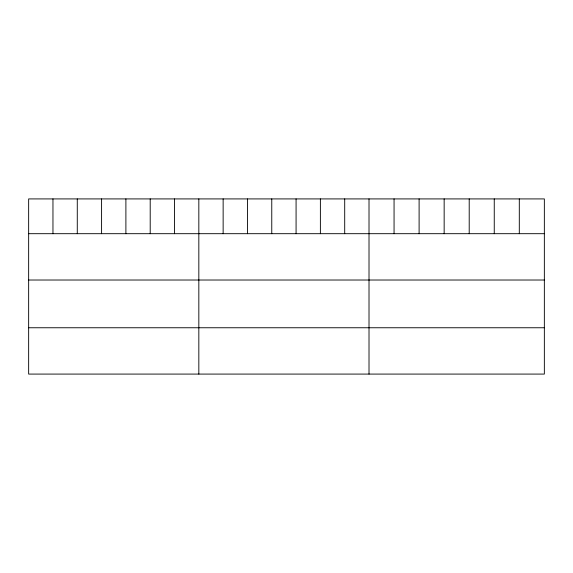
<?xml version="1.0" encoding="UTF-8"?>
<svg xmlns="http://www.w3.org/2000/svg" width="573" height="573" viewBox="0 0 573 573"><rect width="100%" height="100%" fill="white"/><g stroke="black" fill="none" stroke-linecap="round" stroke-linejoin="round"><path stroke-width="0.86" d="M544.35 233.691L544.35 374.083L28.65 374.083L28.65 198.917L544.35 198.917L544.35 233.691L28.65 233.691M28.65 280.018L544.35 280.018M28.65 327.756L544.35 327.756M519.303 198.917L519.303 233.691M494.255 198.917L494.255 233.691M469.208 198.917L469.208 233.691M444.154 198.917L444.154 233.691M419.107 198.917L419.107 233.691M394.059 198.917L394.059 233.691M369.012 198.917L369.012 374.083M344.702 198.917L344.702 233.691M320.386 198.917L320.386 233.691M296.076 198.917L296.076 233.691M271.767 198.917L271.767 233.691M247.457 198.917L247.457 233.691M223.141 198.917L223.141 233.691M198.831 198.917L198.831 374.083M174.521 198.917L174.521 233.691M150.205 198.917L150.205 233.691M125.895 198.917L125.895 233.691M101.586 198.917L101.586 233.691M77.276 198.917L77.276 233.691M52.96 198.917L52.96 233.691"/></g></svg>
